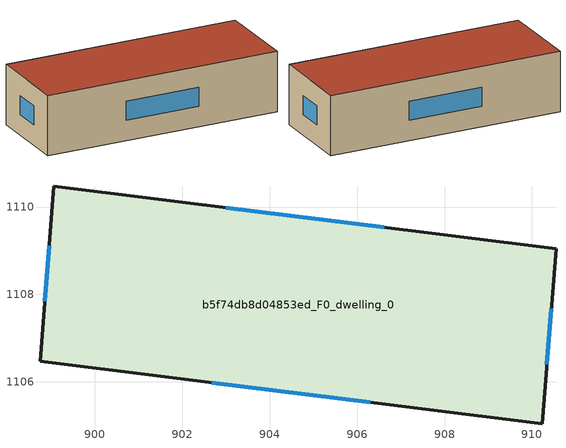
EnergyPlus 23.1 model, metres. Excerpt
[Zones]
b5f74db8d04853ed_F0_dwelling_0
 floor ground (EU_floor_Construction): 910.55,1109.04 910.23,1105.04 898.74,1106.47 899.06,1110.48 z0
 wall outside (EU_wall_Construction): 910.55,1109.04 899.06,1110.48 898.74,1106.47 910.23,1105.04 910.55,1109.04 z0:3
 window (EU_Window_Construction): 906.62,1109.53 902.99,1109.99 / 910.34,1106.41 910.44,1107.67 / 902.68,1105.98 906.3,1105.53 / 898.95,1109.11 898.85,1107.85 z1.03:1.97
 roof outside (EU_roof_Construction): 910.23,1105.04 910.55,1109.04 899.06,1110.48 898.74,1106.47 z3
[Building]
EU S2 Campaign: North Axis=0; Terrain=City; Solar Distribution=FullExterior
[Site:Location]
Cape.Town.Intl.AP: Latitude=-33.965; Longitude=18.602; Time Zone=2; Elevation=46
[SizingPeriod:WeatherFileDays]
AnnualSizingPeriod: Begin Month=1; Begin Day of Month=1; End Month=12; End Day of Month=31; Day of Week for Start Day=Monday; Use Weather File Daylight Saving Period=No; Use Weather File Rain and Snow Indicators=No
[MATERIAL]
EU_InternalMass_Material: Roughness=MediumRough; Thickness=0.1; Conductivity=1; Density=1800; Specific Heat=900; Thermal Absorptance=0.9; Solar Absorptance=0.7; Visible Absorptance=0.7
[MATERIAL:NOMASS] Roughness=MediumRough; Thermal Absorptance=0.9; Solar Absorptance=0.7; Visible Absorptance=0.7
Name | Thermal Resistance
EU_wall_NoMass | 0.493876
EU_roof_NoMass | 0.449382
EU_floor_NoMass | 1.25
[WINDOWMATERIAL:SIMPLEGLAZINGSYSTEM]
EU_Window_SimpleGlazing: UFactor=4.4; Solar Heat Gain Coefficient=0.85; Visible Transmittance=0.85
[CONSTRUCTION]
EU_wall_Construction: EU_wall_NoMass
EU_roof_Construction: EU_roof_NoMass
EU_floor_Construction: EU_floor_NoMass
EU_Window_Construction: EU_Window_SimpleGlazing
EU_InternalMass_Construction: EU_InternalMass_Material
[ZONE]
b5f74db8d04853ed_F0_dwelling_0: Type=1; Multiplier=1; Ceiling Height=autocalculate; Volume=139.39; Floor Area=autocalculate; Part of Total Floor Area=Yes
[INTERNALMASS]
b5f74db8d04853ed_F0_dwelling_0_EU_InternalMass: Construction=EU_InternalMass_Construction; Zone or ZoneList=b5f74db8d04853ed_F0_dwelling_0; Surface Area=46.4632
[OTHEREQUIPMENT]
EU_Step8_InternalGain_b5f74db8d04853ed_F0_dwelling_0_f000: Fuel Type=Electricity; Zone or ZoneList or Space or SpaceList=b5f74db8d04853ed_F0_dwelling_0; Schedule=EU_Step8_GainSchedule_b5f74db8d04853ed_F0_dwelling_0_f000; Design Level Calculation Method=Watts/Area; Power per Zone Floor Area=1; Fraction Latent=0; Fraction Radiant=0; Fraction Lost=0; Carbon Dioxide Generation Rate=0; EndUse Subcategory=EU_Step8_InternalGains
[ZONEVENTILATION:DESIGNFLOWRATE]
EU_ConstantAir_b5f74db8d04853ed_F0_dwelling_0: Zone or ZoneList or Space or SpaceList=b5f74db8d04853ed_F0_dwelling_0; Schedule=EU_AlwaysOn; Design Flow Rate Calculation Method=AirChanges/Hour; Air Changes per Hour=0.64; Ventilation Type=Natural; Fan Pressure Rise=0; Fan Total Efficiency=1; Constant Term Coefficient=1; Temperature Term Coefficient=0; Velocity Term Coefficient=0; Velocity Squared Term Coefficient=0; Minimum Indoor Temperature=-100; Maximum Indoor Temperature=100; Delta Temperature=-100; Minimum Outdoor Temperature=-100; Maximum Outdoor Temperature=100; Maximum Wind Speed=40
[HVACTEMPLATE:THERMOSTAT]
EU_HeatOnly_b5f74db8d04853ed_F0_dwelling_0: Constant Heating Setpoint=20; Constant Cooling Setpoint=50
[HVACTEMPLATE:ZONE:IDEALLOADSAIRSYSTEM]
b5f74db8d04853ed_F0_dwelling_0: Template Thermostat=EU_HeatOnly_b5f74db8d04853ed_F0_dwelling_0; System Availability Schedule=EU_AlwaysOn; Maximum Heating Supply Air Temperature=50; Minimum Cooling Supply Air Temperature=13; Maximum Heating Supply Air Humidity Ratio=0.0156; Minimum Cooling Supply Air Humidity Ratio=0.0077; Heating Limit=NoLimit; Cooling Limit=NoLimit; Heating Availability Schedule=EU_AlwaysOn; Cooling Availability Schedule=EU_CoolingOff; Dehumidification Control Type=ConstantSensibleHeatRatio; Cooling Sensible Heat Ratio=0.7; Dehumidification Setpoint=60; Humidification Control Type=None; Humidification Setpoint=30; Outdoor Air Method=None; Outdoor Air Flow Rate per Person=0.00944; Outdoor Air Flow Rate per Zone Floor Area=0; Outdoor Air Flow Rate per Zone=0; Demand Controlled Ventilation Type=None; Outdoor Air Economizer Type=NoEconomizer; Heat Recovery Type=None; Sensible Heat Recovery Effectiveness=0.7; Latent Heat Recovery Effectiveness=0.65
[SIZING:ZONE]
b5f74db8d04853ed_F0_dwelling_0: Zone Cooling Design Supply Air Temperature Input Method=SupplyAirTemperature; Zone Cooling Design Supply Air Temperature=13; Zone Heating Design Supply Air Temperature Input Method=SupplyAirTemperature; Zone Heating Design Supply Air Temperature=50; Zone Cooling Design Supply Air Humidity Ratio=0.008; Zone Heating Design Supply Air Humidity Ratio=0.008; Cooling Design Air Flow Method=DesignDay; Cooling Design Air Flow Rate=0; Cooling Minimum Air Flow per Zone Floor Area=0.000762; Cooling Minimum Air Flow=0; Cooling Minimum Air Flow Fraction=0.2; Heating Design Air Flow Method=DesignDay; Heating Design Air Flow Rate=0; Heating Maximum Air Flow per Zone Floor Area=0.002032; Heating Maximum Air Flow=0.141576; Heating Maximum Air Flow Fraction=0.3; Account for Dedicated Outdoor Air System=No; Dedicated Outdoor Air System Control Strategy=NeutralSupplyAir; Dedicated Outdoor Air Low Setpoint Temperature for Design=autosize; Dedicated Outdoor Air High Setpoint Temperature for Design=autosize; Zone Load Sizing Method=Sensible Load Only No Latent Load; Zone Latent Cooling Design Supply Air Humidity Ratio Input Method=HumidityRatioDifference; Zone Cooling Design Supply Air Humidity Ratio Difference=0.005; Zone Latent Heating Design Supply Air Humidity Ratio Input Method=HumidityRatioDifference; Zone Humidification Design Supply Air Humidity Ratio Difference=0.005
[SCHEDULE:CONSTANT]
Name | Hourly Value
EU_AlwaysOn | 1
EU_CoolingOff | 0
[SCHEDULE:FILE]
EU_Step8_GainSchedule_b5f74db8d04853ed_F0_dwelling_0_f000: File=../../schedules/b5f74db8d04853ed/b5f74db8d04853ed_F0_dwelling_0_f000_gain.csv; Column Number=1; Rows to Skip at Top=0; Number of Hours of Data=8760; Column Separator=Comma; Interpolate to Timestep=No; Minutes per Item=60; Adjust Schedule for Daylight Savings=Yes
